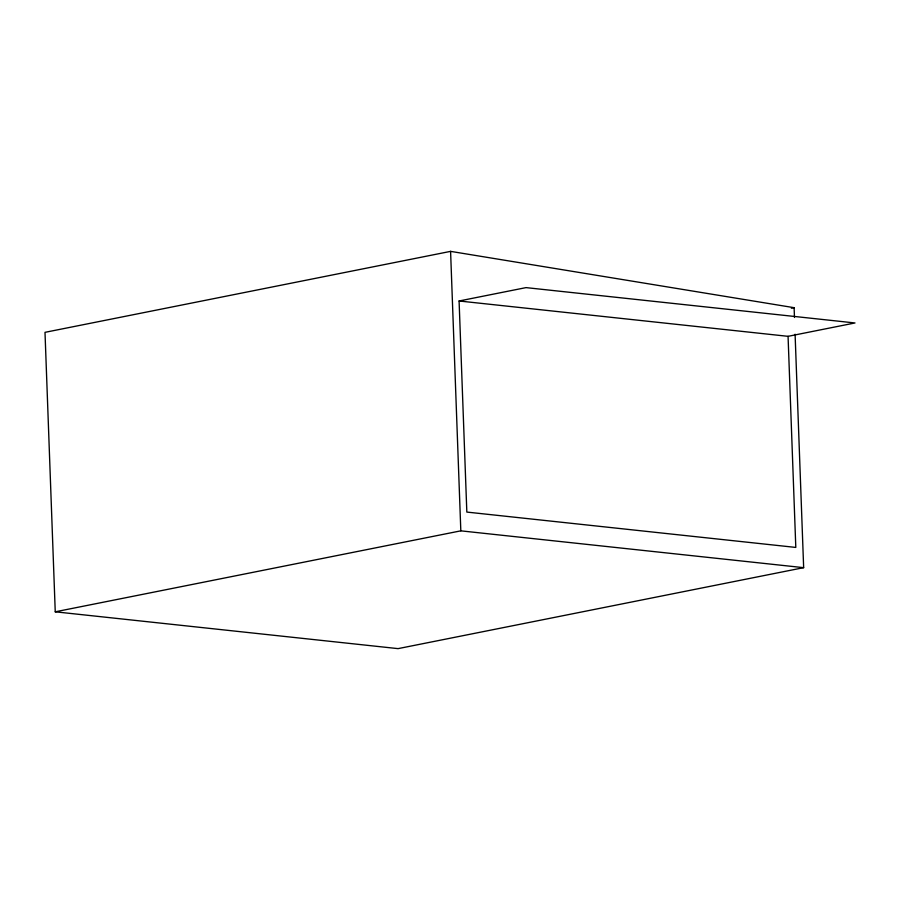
<?xml version="1.0" encoding="UTF-8"?>
<svg xmlns="http://www.w3.org/2000/svg" width="900" height="900" viewBox="0 0 900 900"><rect width="100%" height="100%" fill="white"/><g stroke="black" fill="none" stroke-linecap="round" stroke-linejoin="round"><path stroke-width="1.35" d="M794.475 317.475L794.115 307.688L450.585 251.37L45 332.336L55.249 611.809L398.07 648.63L803.655 567.664L795.094 334.238M459.09 300.983L526.028 287.618L855 322.965L788.062 336.33L459.09 300.983L466.83 512.077L795.803 547.425L788.062 336.33M791.37 308.239L794.115 307.688M55.249 611.809L460.822 530.842L803.655 567.664M450.585 251.37L460.822 530.842"/></g></svg>
